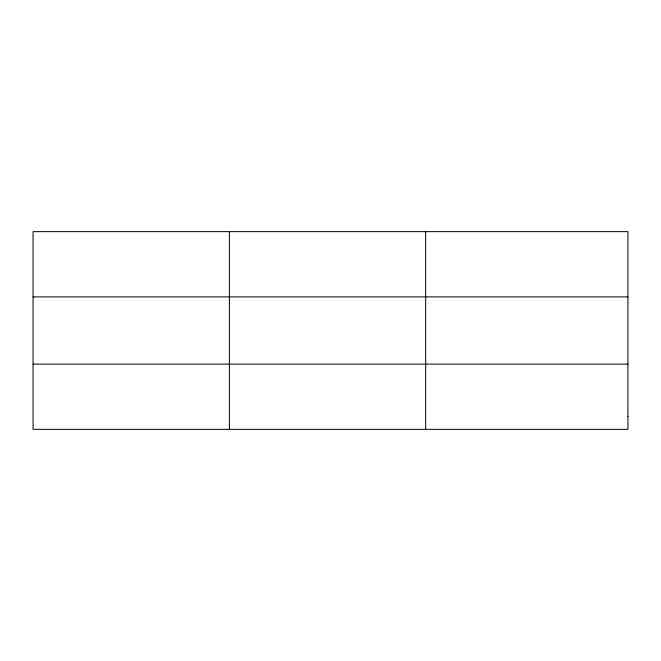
<?xml version="1.0" encoding="UTF-8"?>
<svg xmlns="http://www.w3.org/2000/svg" width="661" height="661" viewBox="0 0 661 661"><rect width="100%" height="100%" fill="white"/><g stroke="black" fill="none" stroke-linecap="round" stroke-linejoin="round"><path stroke-width="0.99" d="M229.367 231.647L229.367 429.353M425.684 231.647L425.684 429.353M33.05 296.888L627.95 296.888M33.05 364.112L627.95 364.112M627.95 416.306L627.95 429.353L33.05 429.353L33.05 231.647L627.95 231.647L627.95 416.306"/></g></svg>
